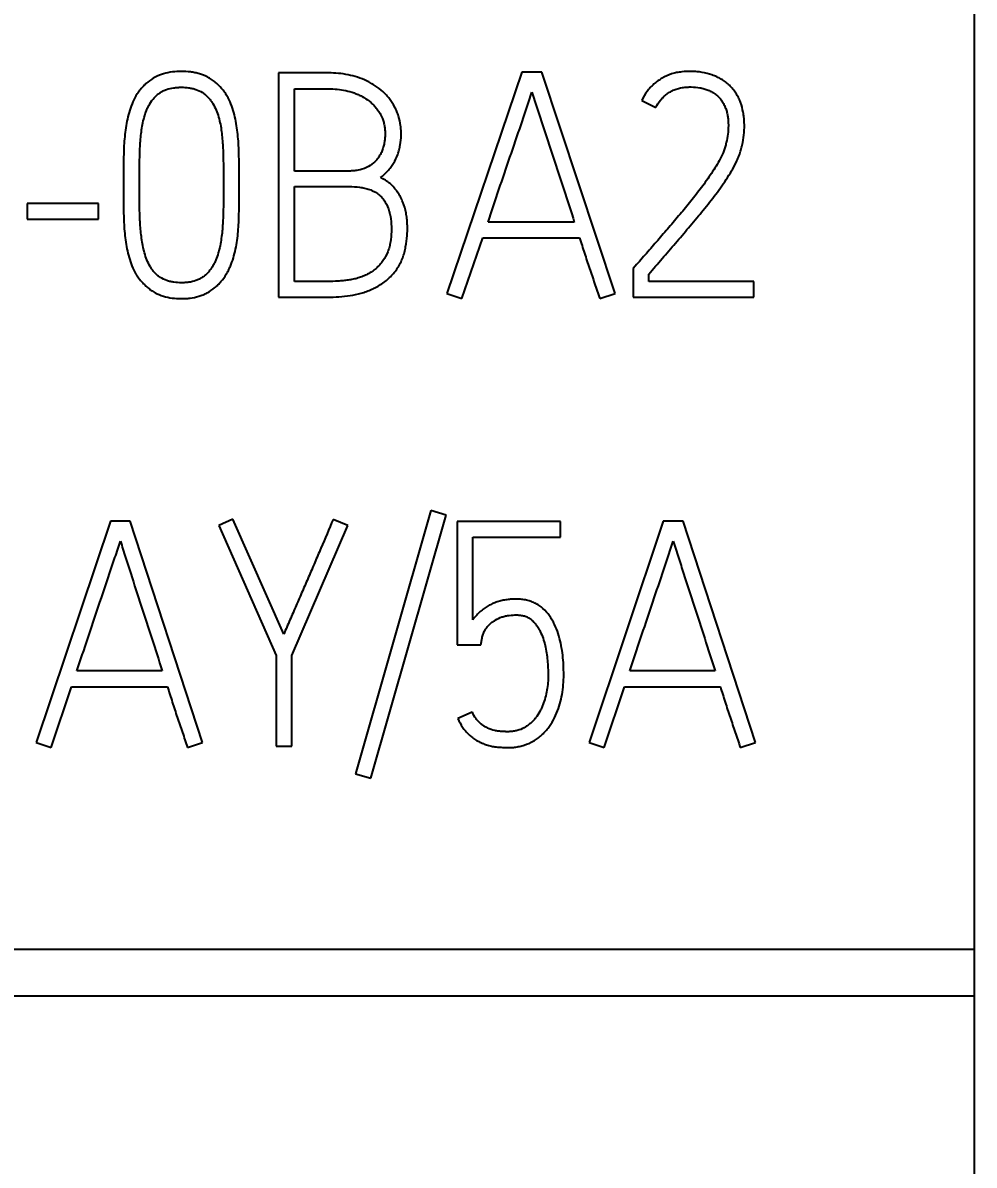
# Model space of a CAD drawing. Extents: x 0 to 420, y 0 to 297.
# Drawn here: x 139.52 to 146.31, y 165.96 to 174.1 of the extents above; entities that cross this region are included whole.
import ezdxf

# ---------------------------------------------------------------- set-up
doc = ezdxf.new("R2010")
doc.units = 0
doc.header["$LTSCALE"] = 23.1
for name, color, linetype in [('10000_FRONT', 7, 'CONTINUOUS'), ('10100_DIM_FRONT', 7, 'CONTINUOUS'), ('10500_FRONT_LABELING', 7, 'CONTINUOUS')]:
    doc.layers.add(name, color=color, linetype=linetype)
doc.styles.get("Standard").update_dxf_attribs({"font": 'txt', "width": 0.8})
doc.dimstyles.new('DIMSTYLE_1', dxfattribs={"dimtxt": 3.5, "dimasz": 3.5, "dimexe": 0.18, "dimexo": 0.0625, "dimgap": 0.09, "dimtad": 1, "dimtxsty": 'STANDARD', "dimcen": 0.09, "dimazin": 3, "dimtp": 0.05, "dimtm": 0.05, "dimtfac": 1, "dimtofl": 0, "dimtmove": 0, "dimatfit": 3, "dimtolj": 1})

# ---------------------------------------------------------------- blocks, each defined once
blk = doc.blocks.new('*D1')
at = {"layer": '10100_DIM_FRONT', "linetype": 'CONTINUOUS'}
for p, q in [((146.3081, 189.647), (146.3081, 124.8979)), ((102.8081, 149.198), (102.8081, 124.8979)), ((102.8081, 126.8979), (124.5581, 126.8979)), ((146.3081, 126.8979), (124.5581, 126.8979))]:
    blk.add_line(p, q, dxfattribs=at)
for points in [[(106.3081, 127.3979), (102.8081, 126.8979), (106.3081, 126.3979)], [(142.8081, 126.3979), (146.3081, 126.8979), (142.8081, 127.3979)]]:
    blk.add_solid(points, dxfattribs=at)
at = {"layer": '10100_DIM_FRONT', "linetype": 'CONTINUOUS', "width": 0.696429}
blk.add_text('43,5', height=3.5, dxfattribs=at).set_placement((120.5248, 127.7729))

msp = doc.modelspace()

# ---------------------------------------------------------------- linework, layer by layer
at = {"layer": '10000_FRONT', "color": 7, "linetype": 'CONTINUOUS'}
for p, q in [((146.3081, 234.648), (146.3081, 144.648)), ((110.8081, 167.5005), (146.3081, 167.5005)), ((110.8081, 167.1675), (146.3081, 167.1675))]:
    msp.add_line(p, q, dxfattribs=at)
at = {"layer": '10500_FRONT_LABELING', "color": 7, "linetype": 'CONTINUOUS'}
for p, q in [((141.3466, 173.7457), (141.3466, 172.148)), ((141.7046, 173.7457), (141.3466, 173.7457)), ((143.0829, 173.7502), (142.5481, 172.1724)), ((143.2261, 173.7502), (143.0829, 173.7502)), ((143.7475, 172.1724), (143.2261, 173.7502)), ((141.4607, 173.0467), (141.4607, 173.6326)), ((141.4607, 173.6326), (141.7046, 173.6326)), ((143.9376, 173.5505), (144.0383, 173.4994)), ((141.8522, 173.0467), (141.4607, 173.0467)), ((140.2412, 172.9579), (140.2412, 172.9335)), ((140.3553, 172.9335), (140.3553, 172.9579)), ((140.955, 172.9579), (140.955, 172.9335)), ((141.0669, 172.9335), (141.0669, 172.9579)), ((141.4607, 172.2589), (141.4607, 172.9357)), ((141.4607, 172.9357), (141.8522, 172.9357)), ((139.5543, 172.8159), (139.5543, 172.7027)), ((140.0644, 172.8159), (139.5543, 172.8159)), ((140.0644, 172.7027), (140.0644, 172.8159)), ((139.5543, 172.7027), (140.0644, 172.7027)), ((143.4566, 172.6828), (142.8412, 172.6828)), ((142.6555, 172.1369), (142.8032, 172.5696)), ((142.8032, 172.5696), (143.4946, 172.5696)), ((143.8907, 172.3676), (143.8772, 172.3521)), ((143.8772, 172.3521), (143.8772, 172.148)), ((143.9891, 172.2589), (143.9891, 172.3122)), ((141.6979, 172.2589), (141.4607, 172.2589)), ((144.7365, 172.2589), (143.9891, 172.2589)), ((144.7365, 172.148), (144.7365, 172.2589)), ((141.3466, 172.148), (141.6979, 172.148)), ((142.5481, 172.1724), (142.6555, 172.1369)), ((143.6378, 172.1369), (143.7475, 172.1724)), ((143.8772, 172.148), (144.7365, 172.148)), ((142.4341, 170.6256), (141.8964, 168.7505)), ((142.0048, 168.7194), (142.5425, 170.5946)), ((142.5425, 170.5946), (142.4341, 170.6256)), ((140.1486, 170.5502), (139.6198, 168.9724)), ((140.2902, 170.5502), (140.1486, 170.5502)), ((140.8057, 168.9724), (140.2902, 170.5502)), ((141.0225, 170.5657), (140.9207, 170.5191)), ((140.9207, 170.5191), (141.33, 169.5937)), ((141.3853, 169.7446), (141.0225, 170.5657)), ((141.4429, 169.5937), (141.8411, 170.5191)), ((141.8411, 170.5191), (141.7371, 170.5635)), ((142.6221, 170.548), (142.6221, 169.6692)), ((143.3589, 170.548), (142.6221, 170.548)), ((143.3589, 170.437), (143.3589, 170.548)), ((144.0912, 170.5502), (143.5624, 168.9724)), ((144.2328, 170.5502), (144.0912, 170.5502)), ((144.7483, 168.9724), (144.2328, 170.5502)), ((142.7328, 169.8467), (142.7328, 170.437)), ((142.7328, 170.437), (143.3589, 170.437)), ((142.7903, 169.6692), (142.7991, 169.718)), ((142.6221, 169.6692), (142.7903, 169.6692)), ((141.33, 169.5937), (141.33, 168.9457)), ((141.4429, 168.9457), (141.4429, 169.5937)), ((140.5181, 169.4828), (139.9096, 169.4828)), ((144.4607, 169.4828), (143.8523, 169.4828)), ((139.726, 168.9369), (139.872, 169.3696)), ((139.872, 169.3696), (140.5557, 169.3696)), ((143.6686, 168.9369), (143.8147, 169.3696)), ((143.8147, 169.3696), (144.4983, 169.3696)), ((142.7283, 169.1898), (142.6266, 169.1432)), ((139.6198, 168.9724), (139.726, 168.9369)), ((140.6973, 168.9369), (140.8057, 168.9724)), ((143.5624, 168.9724), (143.6686, 168.9369)), ((144.6399, 168.9369), (144.7483, 168.9724)), ((141.33, 168.9457), (141.4429, 168.9457)), ((141.8964, 168.7505), (142.0048, 168.7194))]:
    msp.add_line(p, q, dxfattribs=at)
for points, knots in [([(141.0669, 172.9579), (141.0669, 173.0003), (141.0666, 173.0427), (141.0656, 173.1274), (141.0652, 173.1697), (141.0618, 173.2542), (141.0585, 173.2964), (141.0505, 173.3593), (141.0473, 173.3803), (141.0393, 173.422), (141.0344, 173.4428), (141.0226, 173.4843), (141.0158, 173.5047), (140.9997, 173.5445), (140.9904, 173.5639), (140.9738, 173.5917), (140.9678, 173.6008), (140.9553, 173.6183), (140.9487, 173.6267), (140.928, 173.6511), (140.9128, 173.6662), (140.8877, 173.6867), (140.8789, 173.6932), (140.8609, 173.7051), (140.8517, 173.7105), (140.8233, 173.7254), (140.8034, 173.7333), (140.7723, 173.7426), (140.7617, 173.7453), (140.7406, 173.7497), (140.7301, 173.7515), (140.6982, 173.7556), (140.6768, 173.7568), (140.6338, 173.7568), (140.6121, 173.7556), (140.5695, 173.7501), (140.5485, 173.7458), (140.5074, 173.7335), (140.487, 173.7254), (140.449, 173.7055), (140.4312, 173.6937), (140.4061, 173.6732), (140.398, 173.6659), (140.3826, 173.6508), (140.3753, 173.6429), (140.3615, 173.6266), (140.3549, 173.6181), (140.3423, 173.6006), (140.3364, 173.5915), (140.3198, 173.5637), (140.3106, 173.5444), (140.2946, 173.5049), (140.2878, 173.4846), (140.2757, 173.4435), (140.2706, 173.4226), (140.2621, 173.3808), (140.2586, 173.3598), (140.25, 173.2967), (140.2464, 173.2546), (140.2428, 173.17), (140.2424, 173.1276), (140.2415, 173.0428), (140.2412, 173.0004), (140.2412, 172.9579)], [0, 0, 0, 0, 0.0625, 0.0625, 0.125, 0.125, 0.1875, 0.1875, 0.21875, 0.21875, 0.25, 0.25, 0.28125, 0.28125, 0.3125, 0.3125, 0.328125, 0.328125, 0.34375, 0.34375, 0.375, 0.375, 0.390625, 0.390625, 0.40625, 0.40625, 0.4375, 0.4375, 0.453125, 0.453125, 0.46875, 0.46875, 0.5, 0.5, 0.53125, 0.53125, 0.5625, 0.5625, 0.59375, 0.59375, 0.625, 0.625, 0.640625, 0.640625, 0.65625, 0.65625, 0.671875, 0.671875, 0.6875, 0.6875, 0.71875, 0.71875, 0.75, 0.75, 0.78125, 0.78125, 0.8125, 0.8125, 0.875, 0.875, 0.9375, 0.9375, 1, 1, 1, 1]), ([(142.0738, 173.0001), (142.0927, 173.014), (142.1099, 173.0295), (142.1333, 173.0552), (142.1407, 173.0641), (142.1547, 173.0828), (142.1613, 173.0926), (142.1793, 173.1225), (142.1894, 173.1433), (142.2013, 173.176), (142.2048, 173.1872), (142.2107, 173.2099), (142.2131, 173.2212), (142.2189, 173.2555), (142.2209, 173.2785), (142.2216, 173.3133), (142.2214, 173.3249), (142.2202, 173.3482), (142.2192, 173.3598), (142.2147, 173.3943), (142.2098, 173.4167), (142.1994, 173.4497), (142.1955, 173.4605), (142.1865, 173.4819), (142.1815, 173.4926), (142.1653, 173.5235), (142.1528, 173.543), (142.1316, 173.5704), (142.1241, 173.5793), (142.1083, 173.5964), (142.0999, 173.6047), (142.074, 173.6282), (142.0556, 173.6423), (142.0265, 173.6613), (142.0165, 173.6673), (141.9961, 173.6787), (141.9857, 173.684), (141.9541, 173.6989), (141.9326, 173.7074), (141.8888, 173.7218), (141.8664, 173.7277), (141.8209, 173.737), (141.7977, 173.7404), (141.7512, 173.7447), (141.7279, 173.7457), (141.7046, 173.7457)], [0, 0, 0, 0, 0.0625, 0.0625, 0.09375, 0.09375, 0.125, 0.125, 0.1875, 0.1875, 0.21875, 0.21875, 0.25, 0.25, 0.3125, 0.3125, 0.34375, 0.34375, 0.375, 0.375, 0.4375, 0.4375, 0.46875, 0.46875, 0.5, 0.5, 0.5625, 0.5625, 0.59375, 0.59375, 0.625, 0.625, 0.6875, 0.6875, 0.71875, 0.71875, 0.75, 0.75, 0.8125, 0.8125, 0.875, 0.875, 0.9375, 0.9375, 1, 1, 1, 1]), ([(143.9891, 172.3122), (144.0205, 172.349), (144.0518, 172.3857), (144.1147, 172.4592), (144.1462, 172.4959), (144.2092, 172.5693), (144.2407, 172.6059), (144.3031, 172.6798), (144.334, 172.7169), (144.3953, 172.7916), (144.4257, 172.8293), (144.4697, 172.8869), (144.4841, 172.9063), (144.5124, 172.9455), (144.5263, 172.9654), (144.5533, 173.0057), (144.5665, 173.0262), (144.591, 173.068), (144.6025, 173.0893), (144.6177, 173.1221), (144.6225, 173.1331), (144.6315, 173.1556), (144.6356, 173.1669), (144.6433, 173.1899), (144.6467, 173.2017), (144.6527, 173.2253), (144.6554, 173.2372), (144.6623, 173.2729), (144.6656, 173.2968), (144.6693, 173.3449), (144.6699, 173.3691), (144.6683, 173.4055), (144.6674, 173.4177), (144.6646, 173.442), (144.6628, 173.4541), (144.6563, 173.49), (144.6504, 173.5135), (144.6375, 173.548), (144.6325, 173.5593), (144.6215, 173.581), (144.6156, 173.5915), (144.6024, 173.6118), (144.5952, 173.6215), (144.5796, 173.6401), (144.5712, 173.649), (144.5538, 173.6664), (144.5447, 173.6745), (144.5255, 173.6891), (144.5153, 173.6957), (144.4944, 173.7078), (144.4836, 173.7133), (144.4612, 173.7232), (144.4498, 173.7276), (144.4154, 173.7395), (144.392, 173.7459), (144.3562, 173.7521), (144.3441, 173.7536), (144.3198, 173.7557), (144.3075, 173.7564), (144.271, 173.7572), (144.2467, 173.7563), (144.2105, 173.7521), (144.1985, 173.7503), (144.1745, 173.7454), (144.1625, 173.7423), (144.1276, 173.7315), (144.1053, 173.7217), (144.0735, 173.7036), (144.0631, 173.697), (144.0433, 173.6827), (144.0242, 173.6675), (144.0069, 173.6506), (143.9903, 173.6327), (143.9825, 173.6232), (143.9604, 173.5938), (143.9479, 173.5728), (143.9376, 173.5505)], [0, 0, 0, 0, 0.0625, 0.0625, 0.125, 0.125, 0.1875, 0.1875, 0.25, 0.25, 0.3125, 0.3125, 0.34375, 0.34375, 0.375, 0.375, 0.40625, 0.40625, 0.4375, 0.4375, 0.453125, 0.453125, 0.46875, 0.46875, 0.484375, 0.484375, 0.5, 0.5, 0.53125, 0.53125, 0.5625, 0.5625, 0.578125, 0.578125, 0.59375, 0.59375, 0.625, 0.625, 0.640625, 0.640625, 0.65625, 0.65625, 0.671875, 0.671875, 0.6875, 0.6875, 0.703125, 0.703125, 0.71875, 0.71875, 0.734375, 0.734375, 0.75, 0.75, 0.78125, 0.78125, 0.796875, 0.796875, 0.8125, 0.8125, 0.84375, 0.84375, 0.859375, 0.859375, 0.875, 0.875, 0.90625, 0.90625, 0.921875, 0.921875, 0.9375, 0.953125, 0.953125, 0.96875, 0.96875, 1, 1, 1, 1]), ([(140.3553, 172.9579), (140.3553, 172.9931), (140.3555, 173.0282), (140.3563, 173.0984), (140.3568, 173.1335), (140.3584, 173.1861), (140.3591, 173.2036), (140.3611, 173.2387), (140.3623, 173.2562), (140.3653, 173.2912), (140.3671, 173.3087), (140.3715, 173.3436), (140.3741, 173.361), (140.3806, 173.3954), (140.3845, 173.4124), (140.3939, 173.446), (140.3992, 173.4626), (140.4091, 173.487), (140.4127, 173.4951), (140.4206, 173.511), (140.425, 173.5188), (140.4389, 173.5414), (140.4495, 173.5555), (140.4674, 173.5753), (140.4738, 173.5816), (140.487, 173.5932), (140.4939, 173.5987), (140.5084, 173.6086), (140.516, 173.6131), (140.5318, 173.6211), (140.5401, 173.6246), (140.5653, 173.6334), (140.5825, 173.6373), (140.6088, 173.6412), (140.6177, 173.6421), (140.6355, 173.6433), (140.6443, 173.6436), (140.6708, 173.6437), (140.6884, 173.6428), (140.7145, 173.6392), (140.7232, 173.6377), (140.7406, 173.6337), (140.7492, 173.6313), (140.7746, 173.6227), (140.7907, 173.6153), (140.8133, 173.6008), (140.8206, 173.5954), (140.8341, 173.5839), (140.8404, 173.5778), (140.8523, 173.5646), (140.8578, 173.5576), (140.8684, 173.5431), (140.8734, 173.5358), (140.8874, 173.5132), (140.8954, 173.4974), (140.9092, 173.4648), (140.9151, 173.4479), (140.9251, 173.4138), (140.9292, 173.3967), (140.936, 173.3622), (140.9387, 173.3448), (140.9431, 173.31), (140.9448, 173.2925), (140.9479, 173.2575), (140.9492, 173.24), (140.9512, 173.2049), (140.9519, 173.1872), (140.9535, 173.1343), (140.954, 173.0991), (140.9548, 173.0285), (140.955, 172.9932), (140.955, 172.9579)], [0, 0, 0, 0, 0.0625, 0.0625, 0.125, 0.125, 0.15625, 0.15625, 0.1875, 0.1875, 0.21875, 0.21875, 0.25, 0.25, 0.28125, 0.28125, 0.3125, 0.3125, 0.328125, 0.328125, 0.34375, 0.34375, 0.375, 0.375, 0.390625, 0.390625, 0.40625, 0.40625, 0.421875, 0.421875, 0.4375, 0.4375, 0.46875, 0.46875, 0.484375, 0.484375, 0.5, 0.5, 0.53125, 0.53125, 0.546875, 0.546875, 0.5625, 0.5625, 0.59375, 0.59375, 0.609375, 0.609375, 0.625, 0.625, 0.640625, 0.640625, 0.65625, 0.65625, 0.6875, 0.6875, 0.71875, 0.71875, 0.75, 0.75, 0.78125, 0.78125, 0.8125, 0.8125, 0.84375, 0.84375, 0.875, 0.875, 0.9375, 0.9375, 1, 1, 1, 1]), ([(141.7046, 173.6326), (141.7461, 173.6326), (141.7869, 173.6289), (141.8469, 173.6158), (141.8667, 173.6101), (141.896, 173.5996), (141.9057, 173.5957), (141.9247, 173.5873), (141.934, 173.5828), (141.9612, 173.5682), (141.9786, 173.557), (142.0032, 173.5377), (142.0111, 173.5309), (142.0261, 173.5166), (142.0332, 173.5091), (142.0465, 173.4934), (142.0528, 173.4851), (142.0645, 173.4679), (142.0699, 173.4589), (142.0844, 173.4315), (142.0919, 173.4123), (142.1, 173.3823), (142.1021, 173.372), (142.1053, 173.3515), (142.1063, 173.3412), (142.1074, 173.3206), (142.1075, 173.3103), (142.1069, 173.2897), (142.1062, 173.2794), (142.1039, 173.2588), (142.1023, 173.2484), (142.0981, 173.2282), (142.0955, 173.2182), (142.0892, 173.1985), (142.0855, 173.1889), (142.0767, 173.17), (142.0717, 173.1608), (142.0605, 173.1434), (142.0544, 173.1351), (142.0409, 173.1193), (142.0335, 173.1118), (142.0101, 173.0912), (141.9929, 173.0799), (141.9549, 173.0622), (141.935, 173.0561), (141.9043, 173.0503), (141.8939, 173.0489), (141.8731, 173.0471), (141.8627, 173.0467), (141.8522, 173.0467)], [0, 0, 0, 0, 0.125, 0.125, 0.1875, 0.1875, 0.21875, 0.21875, 0.25, 0.25, 0.3125, 0.3125, 0.34375, 0.34375, 0.375, 0.375, 0.40625, 0.40625, 0.4375, 0.4375, 0.5, 0.5, 0.53125, 0.53125, 0.5625, 0.5625, 0.59375, 0.59375, 0.625, 0.625, 0.65625, 0.65625, 0.6875, 0.6875, 0.71875, 0.71875, 0.75, 0.75, 0.78125, 0.78125, 0.8125, 0.8125, 0.875, 0.875, 0.9375, 0.9375, 0.96875, 0.96875, 1, 1, 1, 1]), ([(142.8412, 172.6828), (142.8672, 172.7599), (142.8932, 172.8371), (142.9453, 172.9913), (142.9715, 173.0685), (143.0241, 173.2225), (143.0508, 173.2994), (143.0901, 173.4151), (143.1031, 173.4537), (143.1288, 173.5309), (143.1416, 173.5696), (143.1545, 173.6081)], [0, 0, 0, 0, 0.25, 0.25, 0.5, 0.5, 0.75, 0.75, 0.875, 0.875, 1, 1, 1, 1]), ([(143.1545, 173.6081), (143.1673, 173.5697), (143.1796, 173.531), (143.2044, 173.4538), (143.2168, 173.4152), (143.2544, 173.2994), (143.2797, 173.2224), (143.3304, 173.0682), (143.356, 172.9913), (143.4067, 172.8372), (143.4318, 172.76), (143.4566, 172.6828)], [0, 0, 0, 0, 0.125, 0.125, 0.25, 0.25, 0.5, 0.5, 0.75, 0.75, 1, 1, 1, 1]), ([(144.0383, 173.4994), (144.0472, 173.5183), (144.0582, 173.5357), (144.0778, 173.5596), (144.0848, 173.5673), (144.0997, 173.5817), (144.1154, 173.5951), (144.1325, 173.6066), (144.1504, 173.6169), (144.1598, 173.6216), (144.1884, 173.6336), (144.2083, 173.6388), (144.239, 173.6435), (144.2494, 173.6445), (144.27, 173.6458), (144.2803, 173.646), (144.3111, 173.6456), (144.3315, 173.6438), (144.362, 173.6384), (144.3722, 173.6361), (144.3922, 173.6305), (144.402, 173.6272), (144.4211, 173.6194), (144.4304, 173.615), (144.4485, 173.6047), (144.4572, 173.5989), (144.4734, 173.5863), (144.481, 173.5794), (144.4952, 173.5645), (144.5018, 173.5564), (144.5138, 173.5394), (144.519, 173.5305), (144.5285, 173.5121), (144.5327, 173.5027), (144.5398, 173.4831), (144.5427, 173.4731), (144.5474, 173.4531), (144.5493, 173.443), (144.5523, 173.4226), (144.5535, 173.4124), (144.5549, 173.3918), (144.5552, 173.3814), (144.5552, 173.3503), (144.5539, 173.3298), (144.5488, 173.2892), (144.5449, 173.2691), (144.5378, 173.2391), (144.5352, 173.2291), (144.5294, 173.2093), (144.5262, 173.1994), (144.5155, 173.1704), (144.5071, 173.1519), (144.4883, 173.1157), (144.4781, 173.0981), (144.4567, 173.0634), (144.4455, 173.0463), (144.4114, 172.9953), (144.3877, 172.9619), (144.339, 172.8963), (144.3141, 172.8641), (144.2629, 172.8006), (144.2367, 172.7693), (144.1841, 172.707), (144.1577, 172.6759), (144.1047, 172.6139), (144.0781, 172.583), (144.0248, 172.5213), (143.9979, 172.4906), (143.9577, 172.4445), (143.9443, 172.4291), (143.9175, 172.3984), (143.904, 172.3831), (143.8907, 172.3676)], [0, 0, 0, 0, 0.03125, 0.03125, 0.046875, 0.046875, 0.0625, 0.078125, 0.078125, 0.09375, 0.09375, 0.125, 0.125, 0.140625, 0.140625, 0.15625, 0.15625, 0.1875, 0.1875, 0.203125, 0.203125, 0.21875, 0.21875, 0.234375, 0.234375, 0.25, 0.25, 0.265625, 0.265625, 0.28125, 0.28125, 0.296875, 0.296875, 0.3125, 0.3125, 0.328125, 0.328125, 0.34375, 0.34375, 0.359375, 0.359375, 0.375, 0.375, 0.40625, 0.40625, 0.4375, 0.4375, 0.453125, 0.453125, 0.46875, 0.46875, 0.5, 0.5, 0.53125, 0.53125, 0.5625, 0.5625, 0.625, 0.625, 0.6875, 0.6875, 0.75, 0.75, 0.8125, 0.8125, 0.875, 0.875, 0.9375, 0.9375, 0.96875, 0.96875, 1, 1, 1, 1]), ([(141.6979, 172.148), (141.7248, 172.148), (141.7516, 172.1487), (141.8049, 172.1522), (141.8315, 172.1549), (141.8841, 172.163), (141.9102, 172.1684), (141.9489, 172.1794), (141.9617, 172.1836), (141.9873, 172.1929), (141.9999, 172.1981), (142.0245, 172.2092), (142.0366, 172.2153), (142.0603, 172.2282), (142.0719, 172.2351), (142.0945, 172.2499), (142.1056, 172.2579), (142.1268, 172.275), (142.1368, 172.284), (142.1652, 172.3125), (142.182, 172.3333), (142.2041, 172.3674), (142.2109, 172.3793), (142.223, 172.4034), (142.2283, 172.4158), (142.2375, 172.4411), (142.2414, 172.4539), (142.2483, 172.48), (142.2512, 172.4933), (142.2588, 172.5332), (142.2626, 172.5598), (142.2655, 172.5998), (142.266, 172.6132), (142.2663, 172.6399), (142.2661, 172.6533), (142.265, 172.6802), (142.264, 172.6936), (142.261, 172.7205), (142.259, 172.734), (142.2513, 172.7738), (142.244, 172.7997), (142.2289, 172.8373), (142.2231, 172.8498), (142.2104, 172.8737), (142.1965, 172.8967), (142.1801, 172.9179), (142.1623, 172.938), (142.1527, 172.9476), (142.1216, 172.9744), (142.0988, 172.989), (142.0738, 173.0001)], [0, 0, 0, 0, 0.0625, 0.0625, 0.125, 0.125, 0.1875, 0.1875, 0.21875, 0.21875, 0.25, 0.25, 0.28125, 0.28125, 0.3125, 0.3125, 0.34375, 0.34375, 0.375, 0.375, 0.4375, 0.4375, 0.46875, 0.46875, 0.5, 0.5, 0.53125, 0.53125, 0.5625, 0.5625, 0.625, 0.625, 0.65625, 0.65625, 0.6875, 0.6875, 0.71875, 0.71875, 0.75, 0.75, 0.8125, 0.8125, 0.84375, 0.84375, 0.875, 0.90625, 0.90625, 0.9375, 0.9375, 1, 1, 1, 1]), ([(140.2412, 172.9335), (140.2412, 172.8913), (140.2414, 172.8492), (140.2424, 172.7649), (140.2428, 172.7227), (140.2465, 172.6387), (140.25, 172.5968), (140.2586, 172.5342), (140.262, 172.5134), (140.2704, 172.4719), (140.2755, 172.4512), (140.2875, 172.41), (140.2942, 172.3896), (140.3102, 172.3501), (140.3195, 172.3308), (140.3361, 172.3032), (140.3421, 172.2942), (140.3548, 172.2769), (140.3615, 172.2686), (140.3755, 172.2525), (140.3828, 172.2448), (140.398, 172.2299), (140.4059, 172.2227), (140.4223, 172.2089), (140.4309, 172.2023), (140.4485, 172.19), (140.4576, 172.1844), (140.4857, 172.1691), (140.5054, 172.161), (140.5467, 172.1484), (140.5676, 172.144), (140.6098, 172.1383), (140.6311, 172.137), (140.6632, 172.1368), (140.674, 172.1371), (140.6954, 172.1383), (140.706, 172.1393), (140.7376, 172.1433), (140.7584, 172.1475), (140.789, 172.1566), (140.799, 172.1601), (140.819, 172.1681), (140.8289, 172.1726), (140.8572, 172.1877), (140.8748, 172.1997), (140.8995, 172.2202), (140.9075, 172.2274), (140.9228, 172.2426), (140.9301, 172.2504), (140.951, 172.2748), (140.9636, 172.2921), (140.9804, 172.3196), (140.9856, 172.329), (140.9953, 172.3481), (140.9997, 172.3578), (141.0121, 172.3872), (141.0192, 172.4072), (141.0315, 172.4479), (141.0368, 172.4686), (141.0456, 172.5105), (141.0491, 172.5315), (141.0579, 172.5947), (141.0615, 172.6369), (141.0652, 172.7215), (141.0656, 172.7639), (141.0666, 172.8487), (141.0669, 172.8911), (141.0669, 172.9335)], [0, 0, 0, 0, 0.0625, 0.0625, 0.125, 0.125, 0.1875, 0.1875, 0.21875, 0.21875, 0.25, 0.25, 0.28125, 0.28125, 0.3125, 0.3125, 0.328125, 0.328125, 0.34375, 0.34375, 0.359375, 0.359375, 0.375, 0.375, 0.390625, 0.390625, 0.40625, 0.40625, 0.4375, 0.4375, 0.46875, 0.46875, 0.5, 0.5, 0.515625, 0.515625, 0.53125, 0.53125, 0.5625, 0.5625, 0.578125, 0.578125, 0.59375, 0.59375, 0.625, 0.625, 0.640625, 0.640625, 0.65625, 0.65625, 0.6875, 0.6875, 0.703125, 0.703125, 0.71875, 0.71875, 0.75, 0.75, 0.78125, 0.78125, 0.8125, 0.8125, 0.875, 0.875, 0.9375, 0.9375, 1, 1, 1, 1]), ([(140.955, 172.9335), (140.955, 172.8984), (140.9548, 172.8633), (140.9539, 172.7931), (140.9534, 172.758), (140.9517, 172.7053), (140.9509, 172.6878), (140.9487, 172.6528), (140.9473, 172.6353), (140.9422, 172.583), (140.9376, 172.5483), (140.9269, 172.4968), (140.9226, 172.4797), (140.9127, 172.4459), (140.907, 172.4292), (140.897, 172.4049), (140.8934, 172.3968), (140.8855, 172.3811), (140.8812, 172.3733), (140.8719, 172.3583), (140.8621, 172.3438), (140.8511, 172.3302), (140.8393, 172.3171), (140.833, 172.3108), (140.8197, 172.2992), (140.8127, 172.2938), (140.7981, 172.2841), (140.7906, 172.2796), (140.7747, 172.2718), (140.7664, 172.2684), (140.7415, 172.2598), (140.7243, 172.2559), (140.6982, 172.2522), (140.6893, 172.2514), (140.6717, 172.2503), (140.6629, 172.25), (140.6366, 172.2501), (140.6105, 172.2516), (140.5846, 172.2563), (140.5674, 172.2603), (140.5587, 172.2627), (140.5336, 172.2713), (140.5178, 172.2789), (140.4956, 172.2937), (140.4885, 172.2991), (140.4752, 172.3107), (140.4689, 172.3169), (140.4571, 172.33), (140.4516, 172.3369), (140.4411, 172.3513), (140.4362, 172.3586), (140.4226, 172.3812), (140.415, 172.3971), (140.4021, 172.4298), (140.3966, 172.4468), (140.3871, 172.4806), (140.3831, 172.4976), (140.3726, 172.549), (140.3681, 172.5835), (140.363, 172.6356), (140.3616, 172.6531), (140.3594, 172.688), (140.3586, 172.7055), (140.3569, 172.7581), (140.3564, 172.7932), (140.3555, 172.8634), (140.3553, 172.8984), (140.3553, 172.9335)], [0, 0, 0, 0, 0.0625, 0.0625, 0.125, 0.125, 0.15625, 0.15625, 0.1875, 0.1875, 0.25, 0.25, 0.28125, 0.28125, 0.3125, 0.3125, 0.328125, 0.328125, 0.34375, 0.34375, 0.359375, 0.375, 0.375, 0.390625, 0.390625, 0.40625, 0.40625, 0.421875, 0.421875, 0.4375, 0.4375, 0.46875, 0.46875, 0.484375, 0.484375, 0.5, 0.5, 0.53125, 0.546875, 0.546875, 0.5625, 0.5625, 0.59375, 0.59375, 0.609375, 0.609375, 0.625, 0.625, 0.640625, 0.640625, 0.65625, 0.65625, 0.6875, 0.6875, 0.71875, 0.71875, 0.75, 0.75, 0.8125, 0.8125, 0.84375, 0.84375, 0.875, 0.875, 0.9375, 0.9375, 1, 1, 1, 1]), ([(141.8522, 172.9357), (141.8767, 172.9357), (141.901, 172.9345), (141.9371, 172.9296), (141.949, 172.9275), (141.9728, 172.922), (141.9847, 172.9187), (142.0077, 172.9105), (142.0189, 172.9056), (142.0351, 172.8971), (142.0404, 172.894), (142.0507, 172.8874), (142.0558, 172.8838), (142.0703, 172.8727), (142.0792, 172.8644), (142.0912, 172.8508), (142.095, 172.846), (142.1022, 172.8361), (142.1056, 172.8309), (142.1215, 172.8048), (142.1305, 172.7822), (142.1436, 172.7349), (142.1474, 172.7109), (142.1519, 172.6627), (142.1525, 172.6384), (142.1512, 172.5896), (142.1492, 172.5654), (142.1434, 172.5296), (142.1409, 172.5177), (142.1348, 172.4942), (142.131, 172.4825), (142.1176, 172.4483), (142.106, 172.4271), (142.0849, 172.3973), (142.0772, 172.3877), (142.061, 172.3694), (142.0524, 172.3608), (142.0342, 172.3448), (142.0246, 172.3374), (142.0044, 172.3237), (141.9938, 172.3174), (141.9722, 172.3061), (141.9611, 172.301), (141.9387, 172.2919), (141.9273, 172.2878), (141.904, 172.2806), (141.8921, 172.2776), (141.8681, 172.2727), (141.856, 172.2707), (141.8318, 172.2673), (141.8197, 172.2659), (141.7954, 172.2635), (141.7833, 172.2624), (141.7468, 172.2598), (141.7224, 172.2589), (141.6979, 172.2589)], [0, 0, 0, 0, 0.0625, 0.0625, 0.09375, 0.09375, 0.125, 0.125, 0.15625, 0.15625, 0.171875, 0.171875, 0.1875, 0.1875, 0.21875, 0.21875, 0.234375, 0.234375, 0.25, 0.25, 0.3125, 0.3125, 0.375, 0.375, 0.4375, 0.4375, 0.5, 0.5, 0.53125, 0.53125, 0.5625, 0.5625, 0.625, 0.625, 0.65625, 0.65625, 0.6875, 0.6875, 0.71875, 0.71875, 0.75, 0.75, 0.78125, 0.78125, 0.8125, 0.8125, 0.84375, 0.84375, 0.875, 0.875, 0.90625, 0.90625, 0.9375, 0.9375, 1, 1, 1, 1]), ([(143.4946, 172.5696), (143.5059, 172.5333), (143.5174, 172.4971), (143.5408, 172.4248), (143.5527, 172.3888), (143.5769, 172.3167), (143.5891, 172.2808), (143.6081, 172.227), (143.6143, 172.2091), (143.6263, 172.1731), (143.6322, 172.155), (143.6378, 172.1369)], [0, 0, 0, 0, 0.25, 0.25, 0.5, 0.5, 0.75, 0.75, 0.875, 0.875, 1, 1, 1, 1]), ([(141.7371, 170.5635), (141.7079, 170.4952), (141.679, 170.4268), (141.6351, 170.3244), (141.6204, 170.2903), (141.5985, 170.2391), (141.5912, 170.222), (141.5768, 170.1878), (141.5696, 170.1707), (141.5475, 170.1195), (141.5325, 170.0856), (141.5025, 170.0176), (141.4877, 169.9836), (141.4583, 169.9154), (141.4436, 169.8812), (141.414, 169.8131), (141.3991, 169.7791), (141.3853, 169.7446)], [0, 0, 0, 0, 0.25, 0.25, 0.375, 0.375, 0.4375, 0.4375, 0.5, 0.5, 0.625, 0.625, 0.75, 0.75, 0.875, 0.875, 1, 1, 1, 1]), ([(139.9096, 169.4828), (139.9353, 169.5599), (139.961, 169.6371), (140.0125, 169.7913), (140.0384, 169.8684), (140.0905, 170.0225), (140.1168, 170.0995), (140.1557, 170.2151), (140.1685, 170.2537), (140.1939, 170.3309), (140.2066, 170.3696), (140.2194, 170.4081)], [0, 0, 0, 0, 0.25, 0.25, 0.5, 0.5, 0.75, 0.75, 0.875, 0.875, 1, 1, 1, 1]), ([(140.2194, 170.4081), (140.232, 170.3697), (140.2442, 170.331), (140.2687, 170.2538), (140.281, 170.2152), (140.3182, 170.0994), (140.3432, 170.0224), (140.3933, 169.8683), (140.4186, 169.7913), (140.4688, 169.6372), (140.4935, 169.56), (140.5181, 169.4828)], [0, 0, 0, 0, 0.125, 0.125, 0.25, 0.25, 0.5, 0.5, 0.75, 0.75, 1, 1, 1, 1]), ([(143.8523, 169.4828), (143.8779, 169.5599), (143.9036, 169.6371), (143.9552, 169.7913), (143.981, 169.8684), (144.0331, 170.0225), (144.0595, 170.0995), (144.0983, 170.2151), (144.1112, 170.2537), (144.1366, 170.3309), (144.1492, 170.3696), (144.162, 170.4081)], [0, 0, 0, 0, 0.25, 0.25, 0.5, 0.5, 0.75, 0.75, 0.875, 0.875, 1, 1, 1, 1]), ([(144.162, 170.4081), (144.1747, 170.3697), (144.1868, 170.331), (144.2113, 170.2538), (144.2236, 170.2152), (144.2608, 170.0994), (144.2858, 170.0224), (144.336, 169.8683), (144.3612, 169.7913), (144.4114, 169.6372), (144.4362, 169.56), (144.4607, 169.4828)], [0, 0, 0, 0, 0.125, 0.125, 0.25, 0.25, 0.5, 0.5, 0.75, 0.75, 1, 1, 1, 1]), ([(142.6266, 169.1432), (142.6363, 169.1222), (142.6471, 169.1018), (142.6662, 169.0732), (142.673, 169.0639), (142.6879, 169.0463), (142.6959, 169.0379), (142.7131, 169.0219), (142.722, 169.0146), (142.7406, 169.0008), (142.7501, 168.9943), (142.7698, 168.9823), (142.78, 168.9768), (142.8012, 168.967), (142.8121, 168.9627), (142.8342, 168.9552), (142.8454, 168.952), (142.8679, 168.9464), (142.8793, 168.9441), (142.9024, 168.9409), (142.9142, 168.9399), (142.9375, 168.9384), (142.9492, 168.9378), (142.9726, 168.9369), (142.9843, 168.9367), (143.0076, 168.9373), (143.0192, 168.9381), (143.0424, 168.9408), (143.054, 168.9427), (143.0772, 168.9477), (143.0886, 168.9508), (143.122, 168.9616), (143.1434, 168.9711), (143.1742, 168.9886), (143.1842, 168.995), (143.2033, 169.0087), (143.2124, 169.016), (143.2299, 169.0315), (143.2383, 169.0397), (143.2542, 169.0569), (143.2619, 169.066), (143.2835, 169.0939), (143.2961, 169.1136), (143.3185, 169.1545), (143.3283, 169.1758), (143.3454, 169.2197), (143.3526, 169.2419), (143.3644, 169.2869), (143.369, 169.3097), (143.3759, 169.3557), (143.3782, 169.3789), (143.3808, 169.4258), (143.3812, 169.4493), (143.3808, 169.496), (143.3791, 169.5426), (143.3746, 169.5889), (143.3685, 169.6351), (143.3647, 169.6582), (143.3548, 169.704), (143.3488, 169.7269), (143.3343, 169.7715), (143.3257, 169.7934), (143.3104, 169.8252), (143.3048, 169.8356), (143.2929, 169.8559), (143.2866, 169.8657), (143.2663, 169.8942), (143.251, 169.9118), (143.2289, 169.9315), (143.2244, 169.9353), (143.215, 169.9426), (143.2103, 169.9461), (143.1957, 169.956), (143.1855, 169.9619), (143.1644, 169.9724), (143.1534, 169.977), (143.1309, 169.9845), (143.1195, 169.9874), (143.0964, 169.9918), (143.0847, 169.9933), (143.0611, 169.9952), (143.0492, 169.9955), (143.0257, 169.9952), (143.014, 169.9946), (142.9907, 169.9927), (142.9791, 169.9914), (142.9559, 169.9878), (142.9444, 169.9855), (142.9215, 169.9798), (142.9101, 169.9764), (142.8877, 169.9687), (142.8768, 169.9643), (142.8556, 169.9543), (142.8453, 169.9487), (142.8252, 169.9364), (142.8154, 169.9298), (142.7965, 169.9155), (142.7875, 169.9079), (142.7704, 169.8918), (142.7622, 169.8834), (142.7468, 169.8658), (142.7395, 169.8565), (142.7328, 169.8467)], [0, 0, 0, 0, 0.03125, 0.03125, 0.046875, 0.046875, 0.0625, 0.0625, 0.078125, 0.078125, 0.09375, 0.09375, 0.109375, 0.109375, 0.125, 0.125, 0.140625, 0.140625, 0.15625, 0.15625, 0.171875, 0.171875, 0.1875, 0.1875, 0.203125, 0.203125, 0.21875, 0.21875, 0.234375, 0.234375, 0.25, 0.25, 0.28125, 0.28125, 0.296875, 0.296875, 0.3125, 0.3125, 0.328125, 0.328125, 0.34375, 0.34375, 0.375, 0.375, 0.40625, 0.40625, 0.4375, 0.4375, 0.46875, 0.46875, 0.5, 0.5, 0.53125, 0.53125, 0.5625, 0.59375, 0.59375, 0.625, 0.625, 0.65625, 0.65625, 0.6875, 0.6875, 0.703125, 0.703125, 0.71875, 0.71875, 0.75, 0.75, 0.757812, 0.757812, 0.765625, 0.765625, 0.78125, 0.78125, 0.796875, 0.796875, 0.8125, 0.8125, 0.828125, 0.828125, 0.84375, 0.84375, 0.859375, 0.859375, 0.875, 0.875, 0.890625, 0.890625, 0.90625, 0.90625, 0.921875, 0.921875, 0.9375, 0.9375, 0.953125, 0.953125, 0.96875, 0.96875, 0.984375, 0.984375, 1, 1, 1, 1]), ([(142.7991, 169.718), (142.7995, 169.7226), (142.8006, 169.727), (142.8031, 169.7357), (142.8045, 169.74), (142.8088, 169.7529), (142.8123, 169.7614), (142.821, 169.777), (142.8262, 169.7844), (142.8371, 169.7987), (142.843, 169.8056), (142.8557, 169.8183), (142.8624, 169.8242), (142.8768, 169.8351), (142.8844, 169.8401), (142.9074, 169.854), (142.9235, 169.8619), (142.949, 169.8705), (142.9578, 169.8729), (142.9755, 169.8766), (142.9843, 169.878), (143.011, 169.8814), (143.0289, 169.8825), (143.0558, 169.8821), (143.0649, 169.8815), (143.0828, 169.8793), (143.0917, 169.8775), (143.1046, 169.8737), (143.1089, 169.8723), (143.1173, 169.8689), (143.1215, 169.867), (143.1335, 169.8608), (143.141, 169.8559), (143.1551, 169.8448), (143.1617, 169.8385), (143.174, 169.8252), (143.1796, 169.8183), (143.1902, 169.8038), (143.1952, 169.7964), (143.2046, 169.7811), (143.209, 169.7733), (143.2214, 169.7492), (143.2281, 169.7326), (143.2397, 169.6989), (143.2446, 169.6818), (143.253, 169.6471), (143.2565, 169.6295), (143.2619, 169.5941), (143.2637, 169.5764), (143.2667, 169.541), (143.2679, 169.5232), (143.2698, 169.4877), (143.2704, 169.47), (143.2703, 169.4344), (143.2696, 169.4166), (143.2666, 169.381), (143.2643, 169.3631), (143.2581, 169.3277), (143.2542, 169.3103), (143.2448, 169.2758), (143.2393, 169.2588), (143.2294, 169.2337), (143.2259, 169.2254), (143.2183, 169.2091), (143.2142, 169.2011), (143.2013, 169.1776), (143.1917, 169.1625), (143.175, 169.1413), (143.1691, 169.1344), (143.1566, 169.1213), (143.1501, 169.1152), (143.1366, 169.1035), (143.1295, 169.0979), (143.1148, 169.0876), (143.1071, 169.0827), (143.0834, 169.0696), (143.0669, 169.0629), (143.041, 169.0559), (143.0322, 169.0541), (143.0142, 169.0515), (143.0052, 169.0507), (142.9873, 169.0499), (142.9783, 169.0499), (142.9604, 169.0504), (142.9515, 169.0509), (142.9336, 169.0521), (142.9247, 169.0528), (142.9068, 169.0549), (142.8979, 169.0563), (142.8714, 169.062), (142.8545, 169.0679), (142.8303, 169.0797), (142.8224, 169.0841), (142.8073, 169.0938), (142.8, 169.0991), (142.786, 169.1102), (142.7794, 169.1162), (142.7669, 169.1291), (142.761, 169.136), (142.7449, 169.1578), (142.7362, 169.1735), (142.7283, 169.1898)], [0, 0, 0, 0, 0.007812, 0.007812, 0.015625, 0.015625, 0.03125, 0.03125, 0.046875, 0.046875, 0.0625, 0.0625, 0.078125, 0.078125, 0.09375, 0.09375, 0.125, 0.125, 0.140625, 0.140625, 0.15625, 0.15625, 0.1875, 0.1875, 0.203125, 0.203125, 0.21875, 0.21875, 0.226562, 0.226562, 0.234375, 0.234375, 0.25, 0.25, 0.265625, 0.265625, 0.28125, 0.28125, 0.296875, 0.296875, 0.3125, 0.3125, 0.34375, 0.34375, 0.375, 0.375, 0.40625, 0.40625, 0.4375, 0.4375, 0.46875, 0.46875, 0.5, 0.5, 0.53125, 0.53125, 0.5625, 0.5625, 0.59375, 0.59375, 0.625, 0.625, 0.640625, 0.640625, 0.65625, 0.65625, 0.6875, 0.6875, 0.703125, 0.703125, 0.71875, 0.71875, 0.734375, 0.734375, 0.75, 0.75, 0.78125, 0.78125, 0.796875, 0.796875, 0.8125, 0.8125, 0.828125, 0.828125, 0.84375, 0.84375, 0.859375, 0.859375, 0.875, 0.875, 0.90625, 0.90625, 0.921875, 0.921875, 0.9375, 0.9375, 0.953125, 0.953125, 0.96875, 0.96875, 1, 1, 1, 1]), ([(140.5557, 169.3696), (140.5669, 169.3333), (140.5782, 169.2971), (140.6013, 169.2248), (140.6131, 169.1888), (140.637, 169.1167), (140.6491, 169.0808), (140.6679, 169.027), (140.6741, 169.0091), (140.6859, 168.9731), (140.6917, 168.955), (140.6973, 168.9369)], [0, 0, 0, 0, 0.25, 0.25, 0.5, 0.5, 0.75, 0.75, 0.875, 0.875, 1, 1, 1, 1]), ([(144.4983, 169.3696), (144.5095, 169.3333), (144.5208, 169.2971), (144.5439, 169.2248), (144.5557, 169.1888), (144.5796, 169.1167), (144.5918, 169.0808), (144.6105, 169.027), (144.6167, 169.0091), (144.6286, 168.9731), (144.6343, 168.955), (144.6399, 168.9369)], [0, 0, 0, 0, 0.25, 0.25, 0.5, 0.5, 0.75, 0.75, 0.875, 0.875, 1, 1, 1, 1])]:
    msp.add_open_spline(points, degree=3, knots=knots, dxfattribs=at)

# ---------------------------------------------------------------- dimensions: what is measured, and where the dimension line sits
at = {"layer": '10100_DIM_FRONT', "linetype": 'CONTINUOUS'}
dim = msp.add_linear_dim(base=(146.3081, 126.8979), p1=(102.8081, 149.198), p2=(146.3081, 189.647), text='43,5', dimstyle='DIMSTYLE_1', dxfattribs=at)
dim.commit()
dim.dimension.update_dxf_attribs({"geometry": '*D1', "text_midpoint": (125.3998, 129.5229), "dimtype": 160})

doc.saveas('drawing.dxf')
